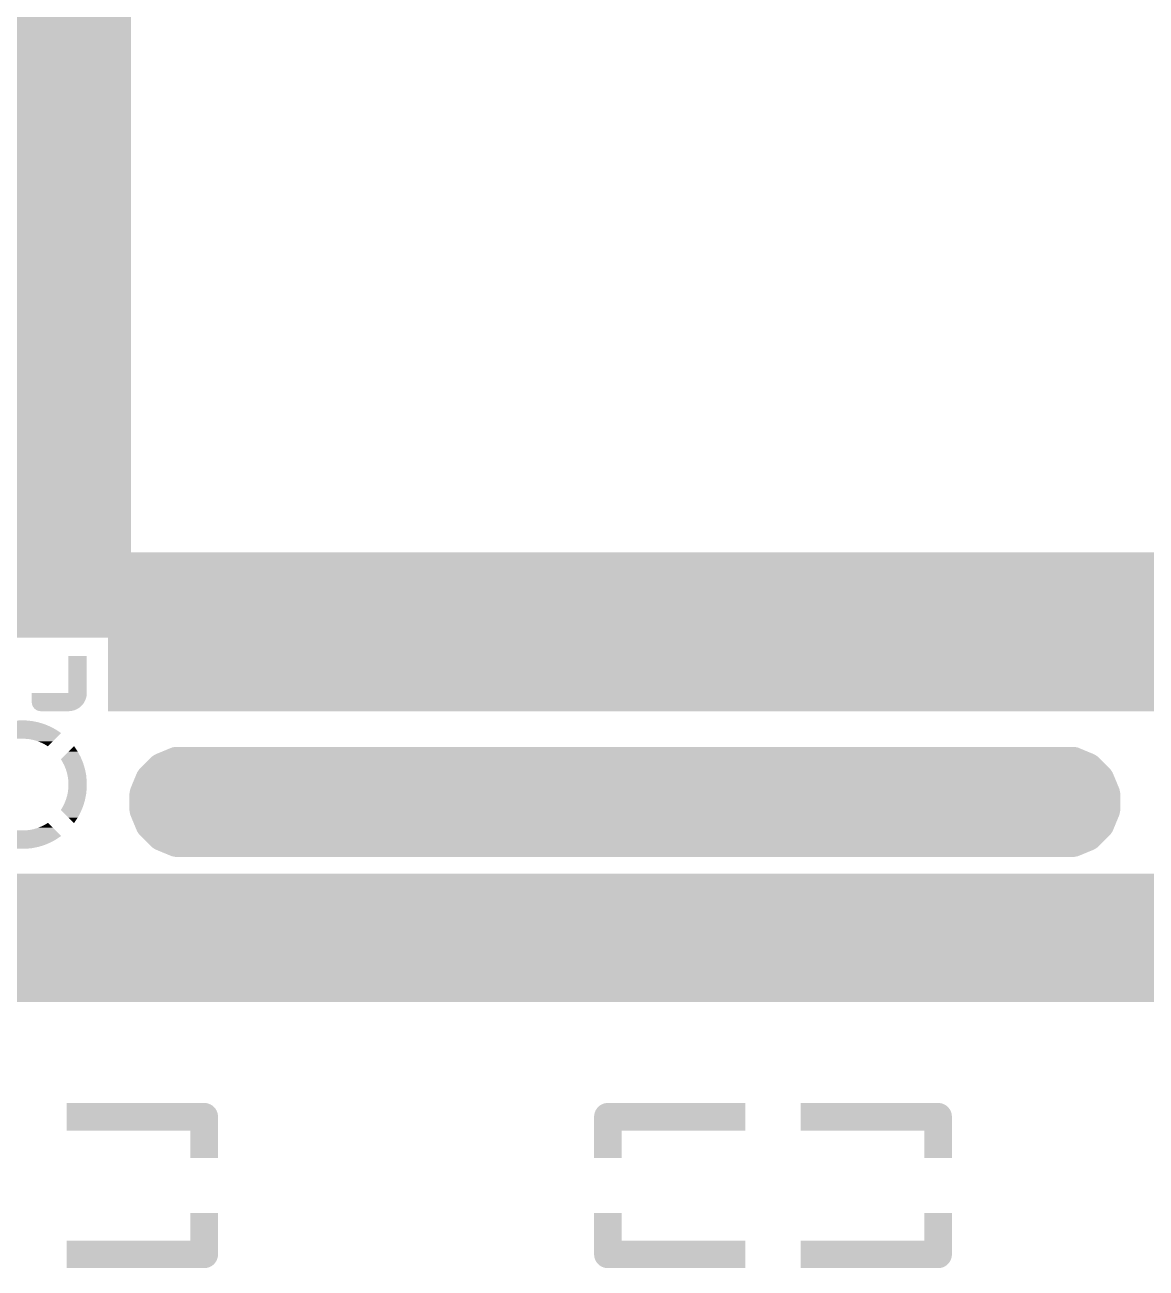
# Model space of a CAD drawing. Extents: x -14.8 to 14.8, y -14.2 to 14.2.
# Drawn here: x -8.16 to 4.07, y -13.55 to 0 of the extents above; entities that cross this region are included whole.
import ezdxf

# ---------------------------------------------------------------- set-up
doc = ezdxf.new("R2010")
doc.units = 0
doc.layers.add('ROUTE_KEEPOUT', color=14, linetype='CONTINUOUS')

msp = doc.modelspace()

# ---------------------------------------------------------------- linework, layer by layer
at = {"layer": 'ROUTE_KEEPOUT'}
for points in [[(-8.88, -5.74998), (-8.88, 5.75), (-7, -5.74998), (-7.00004, 5.75)], [(-8.88, -5.75), (-8.88, -5.74998), (6.99998, -5.75), (-7, -5.74998)], [(-8.88, -6.67998), (-8.88, -5.75), (8.87998, -6.67998), (8.87998, -5.75)], [(-7.25002, -6.68), (-8.88, -6.67998), (8.87998, -6.68), (8.87998, -6.67998)], [(-7.250018, -6.68002), (-7.25002, -6.68), (7.24, -6.68002), (8.87998, -6.68)], [(-7.25, -7.47998), (-7.250018, -6.68002), (7.23998, -7.47998), (7.24, -6.68002)], [(-7.68, -7.28), (-7.68, -6.88), (-7.480118, -7.28), (-7.48, -6.88)], [(-8.079994, -7.28982), (-8.08, -7.28), (-7.48012, -7.28982), (-7.480118, -7.28)], [(-8.079982, -7.30936), (-8.079994, -7.28982), (-7.48205, -7.30936), (-7.48012, -7.28982)], [(-8.079972, -7.32863), (-8.079982, -7.30936), (-7.48588, -7.32863), (-7.48205, -7.30936)], [(-8.07996, -7.34742), (-8.079972, -7.32863), (-7.49158, -7.34742), (-7.48588, -7.32863)], [(-8.07995, -7.36556), (-8.07996, -7.34742), (-7.49909, -7.36556), (-7.49158, -7.34742)], [(-8.07994, -7.38288), (-8.07995, -7.36556), (-7.50835, -7.38288), (-7.49909, -7.36556)], [(-8.07994, -7.38482), (-8.07994, -7.38288), (-7.509648, -7.38482), (-7.50835, -7.38288)], [(-8.07898, -7.3946), (-8.07994, -7.38482), (-7.516182, -7.3946), (-7.509648, -7.38482)], [(-8.078066, -7.39921), (-8.07898, -7.3946), (-7.51926, -7.39921), (-7.516182, -7.3946)], [(-8.07707, -7.40424), (-8.078066, -7.39921), (-7.52339, -7.40424), (-7.51926, -7.39921)], [(-8.07422, -7.41364), (-8.07707, -7.40424), (-7.531106, -7.41364), (-7.52339, -7.40424)], [(-8.073908, -7.41439), (-8.07422, -7.41364), (-7.53172, -7.41439), (-7.531106, -7.41364)], [(-8.07046, -7.42272), (-8.073908, -7.41439), (-7.54005, -7.42272), (-7.53172, -7.41439)], [(-8.06749, -7.42828), (-8.07046, -7.42272), (-7.54561, -7.42828), (-7.54005, -7.42272)], [(-8.06583, -7.43139), (-8.06749, -7.42828), (-7.5494, -7.43139), (-7.54561, -7.42828)], [(-8.06038, -7.43956), (-8.06583, -7.43139), (-7.559354, -7.43956), (-7.5494, -7.43139)], [(-8.059408, -7.44074), (-8.06038, -7.43956), (-7.56079, -7.44074), (-7.559354, -7.43956)], [(-8.05414, -7.44715), (-8.059408, -7.44074), (-7.570386, -7.44715), (-7.56079, -7.44074)], [(-8.049646, -7.45165), (-8.05414, -7.44715), (-7.57712, -7.45165), (-7.570386, -7.44715)], [(-8.0472, -7.4541), (-8.049646, -7.45165), (-7.581704, -7.4541), (-7.57712, -7.45165)], [(-8.35017, -7.60056), (-8.28275, -7.58716), (-8.00985, -7.60056), (-8.07721, -7.58716)], [(-8.28275, -7.58716), (-8.21435, -7.58042), (-8.07721, -7.58716), (-8.14562, -7.58042)], [(-8.03961, -7.46034), (-8.0472, -7.4541), (-7.593374, -7.46034), (-7.581704, -7.4541)], [(-8.038756, -7.46091), (-8.03961, -7.46034), (-7.59444, -7.46091), (-7.593374, -7.46034)], [(-8.03144, -7.4658), (-8.038756, -7.46091), (-7.606252, -7.4658), (-7.59444, -7.46091)], [(-8.026532, -7.46842), (-8.03144, -7.4658), (-7.61258, -7.46842), (-7.606252, -7.4658)], [(-8.02277, -7.47043), (-8.026532, -7.46842), (-7.619206, -7.47043), (-7.61258, -7.46842)], [(-8.013892, -7.47412), (-8.02277, -7.47043), (-7.63137, -7.47412), (-7.619206, -7.47043)], [(-8.0137, -7.4742), (-8.013892, -7.47412), (-7.631774, -7.4742), (-7.63137, -7.47412)], [(-8.0043, -7.47705), (-8.0137, -7.4742), (-7.646112, -7.47705), (-7.631774, -7.4742)], [(-7.99978, -7.47795), (-8.0043, -7.47705), (-7.65064, -7.47795), (-7.646112, -7.47705)], [(-7.99466, -7.47897), (-7.99978, -7.47795), (-7.660968, -7.47897), (-7.65064, -7.47795)], [(-7.985484, -7.47988), (-7.99466, -7.47897), (-7.67018, -7.47988), (-7.660968, -7.47897)], [(-7.98488, -7.47994), (-7.985484, -7.47988), (-7.98488, -7.47994), (-7.67018, -7.47988)], [(7.23998, -7.48), (-7.25, -7.47998), (7.23998, -7.48), (7.23998, -7.47998)], [(-8.59939, -7.71919), (-8.597224, -7.71741), (-7.76061, -7.71919), (-7.76276, -7.71741)], [(-8.53827, -7.78031), (-8.59939, -7.71919), (-7.82173, -7.78031), (-7.76061, -7.71919)], [(-8.597224, -7.71741), (-8.59721, -7.7174), (-7.76276, -7.71741), (-7.762774, -7.7174)], [(-8.59721, -7.7174), (-8.54009, -7.67923), (-7.762774, -7.7174), (-7.81991, -7.67923)], [(-8.54009, -7.67923), (-8.54006, -7.67921), (-7.81991, -7.67923), (-7.819946, -7.67921)], [(-8.54006, -7.67921), (-8.47946, -7.64683), (-7.819946, -7.67921), (-7.88053, -7.64683)], [(-8.47946, -7.64683), (-8.47944, -7.64682), (-7.88053, -7.64683), (-7.880554, -7.64682)], [(-8.47944, -7.64682), (-8.41594, -7.62052), (-7.880554, -7.64682), (-7.94403, -7.62052)], [(-8.41594, -7.62052), (-8.350204, -7.60057), (-7.94403, -7.62052), (-8.0098, -7.60057)], [(-8.350204, -7.60057), (-8.35017, -7.60056), (-8.0098, -7.60057), (-8.00985, -7.60056)], [(-8.1066, -7.78512), (-8.15546, -7.78031), (-7.82654, -7.78512), (-7.82173, -7.78031)], [(-8.05843, -7.7947), (-8.1066, -7.78512), (-7.83612, -7.7947), (-7.82654, -7.78512)], [(-8.01145, -7.80895), (-8.05843, -7.7947), (-7.85037, -7.80895), (-7.83612, -7.7947)], [(-7.9661, -7.82773), (-8.01145, -7.80895), (-7.86915, -7.82773), (-7.85037, -7.80895)], [(-7.9228, -7.85089), (-7.9661, -7.82773), (-7.89231, -7.85089), (-7.86915, -7.82773)], [(-7.90452, -7.8631), (-7.9228, -7.85089), (-7.90452, -7.8631), (-7.89231, -7.85089)], [(-7.7631, -8.00452), (-7.73911, -7.98053), (-7.53689, -8.00452), (-7.54683, -7.98053)], [(-7.73911, -7.98053), (-7.67849, -7.91991), (-7.54683, -7.98053), (-7.57923, -7.91991)], [(-7.67849, -7.91991), (-7.62134, -7.86276), (-7.57923, -7.91991), (-7.61741, -7.86276)], [(-7.62134, -7.86276), (-7.61919, -7.86061), (-7.61741, -7.86276), (-7.61919, -7.86061)], [(-6.89568, -8.10064), (-6.78315, -7.98811), (3.66538, -8.10064), (3.55285, -7.98811)], [(-6.78315, -7.98811), (-6.768934, -7.97457), (3.55285, -7.98811), (3.53863, -7.97457)], [(-6.768934, -7.97457), (-6.76887, -7.97451), (3.53863, -7.97457), (3.538542, -7.97451)], [(-6.76887, -7.97451), (-6.73628, -7.95274), (3.538542, -7.97451), (3.50598, -7.95274)], [(-6.73628, -7.95274), (-6.73622, -7.9527), (3.50598, -7.95274), (3.50589, -7.9527)], [(-6.73622, -7.9527), (-6.71826, -7.94475), (3.50589, -7.9527), (3.48796, -7.94475)], [(-6.71826, -7.94475), (-6.55305, -7.87632), (3.48796, -7.94475), (3.32276, -7.87632)], [(-6.55305, -7.87632), (-6.51441, -7.86864), (3.32276, -7.87632), (3.28412, -7.86864)], [(-7.75089, -8.0228), (-7.7631, -8.00452), (-7.529316, -8.0228), (-7.53689, -8.00452)], [(-7.739534, -8.04403), (-7.75089, -8.0228), (-7.52052, -8.04403), (-7.529316, -8.0228)], [(-7.72773, -8.0661), (-7.739534, -8.04403), (-7.513824, -8.0661), (-7.52052, -8.04403)], [(-7.709632, -8.1098), (-7.72773, -8.0661), (-7.50057, -8.1098), (-7.513824, -8.0661)], [(-7.70895, -8.11145), (-7.709632, -8.1098), (-7.50024, -8.11145), (-7.50057, -8.1098)], [(-7.6947, -8.15843), (-7.70895, -8.11145), (-7.490894, -8.15843), (-7.50024, -8.11145)], [(-6.93105, -8.14751), (-6.909262, -8.11492), (3.70075, -8.14751), (3.67898, -8.11492)], [(-6.909262, -8.11492), (-6.90922, -8.11486), (3.67898, -8.11492), (3.678924, -8.11486)], [(-6.90922, -8.11486), (-6.89568, -8.10064), (3.678924, -8.11486), (3.66538, -8.10064)], [(-7.690964, -8.17721), (-7.6947, -8.15843), (-7.48716, -8.17721), (-7.490894, -8.15843)], [(-7.68512, -8.2066), (-7.690964, -8.17721), (-7.484264, -8.2066), (-7.48716, -8.17721)], [(-7.681278, -8.24562), (-7.68512, -8.2066), (-7.48042, -8.24562), (-7.484264, -8.2066)], [(-7.68031, -8.25546), (-7.681278, -8.24562), (-7.48042, -8.25546), (-7.48042, -8.24562)], [(-7.68032, -8.30455), (-7.68031, -8.25546), (-7.48042, -8.30455), (-7.48042, -8.25546)], [(-6.99993, -8.31254), (-6.93904, -8.16553), (3.76963, -8.31254), (3.70874, -8.16553)], [(-6.93904, -8.16553), (-6.931078, -8.14757), (3.70874, -8.16553), (3.70079, -8.14757)], [(-6.931078, -8.14757), (-6.93105, -8.14751), (3.70079, -8.14757), (3.70075, -8.14751)], [(-7.6947, -8.40157), (-7.690958, -8.38275), (-7.490902, -8.40157), (-7.48716, -8.38275)], [(-7.690958, -8.38275), (-7.68512, -8.35341), (-7.48716, -8.38275), (-7.48427, -8.35341)], [(-7.68512, -8.35341), (-7.681284, -8.31435), (-7.48427, -8.35341), (-7.48042, -8.31435)], [(-7.681284, -8.31435), (-7.68032, -8.30455), (-7.48042, -8.31435), (-7.48042, -8.30455)], [(-7.01515, -8.38907), (-7.014662, -8.36943), (3.78485, -8.38907), (3.78437, -8.36943)], [(-7.01515, -8.54821), (-7.01515, -8.38907), (3.78485, -8.54821), (3.78485, -8.38907)], [(-7.014662, -8.36943), (-7.01466, -8.3694), (3.78437, -8.36943), (3.784366, -8.3694)], [(-7.01466, -8.3694), (-7.007008, -8.33091), (3.784366, -8.3694), (3.77671, -8.33091)], [(-7.007008, -8.33091), (-7.007, -8.33087), (3.77671, -8.33091), (3.776696, -8.33087)], [(-7.007, -8.33087), (-6.99993, -8.31254), (3.776696, -8.33087), (3.76963, -8.31254)], [(-7.75089, -8.53721), (-7.73952, -8.51594), (-7.52933, -8.53721), (-7.52052, -8.51594)], [(-7.73952, -8.51594), (-7.72774, -8.49391), (-7.52052, -8.51594), (-7.513836, -8.49391)], [(-7.72774, -8.49391), (-7.709622, -8.45017), (-7.513836, -8.49391), (-7.50056, -8.45017)], [(-7.709622, -8.45017), (-7.70895, -8.44855), (-7.50056, -8.45017), (-7.50024, -8.44855)], [(-7.70895, -8.44855), (-7.6947, -8.40157), (-7.50024, -8.44855), (-7.490902, -8.40157)], [(-7.7631, -8.55548), (-7.75089, -8.53721), (-7.536898, -8.55548), (-7.52933, -8.53721)], [(-7.73914, -8.57944), (-7.7631, -8.55548), (-7.54682, -8.57944), (-7.536898, -8.55548)], [(-7.67852, -8.64006), (-7.73914, -8.57944), (-7.57921, -8.64006), (-7.54682, -8.57944)], [(-7.62137, -8.69721), (-7.67852, -8.64006), (-7.6174, -8.69721), (-7.57921, -8.64006)], [(-7.01467, -8.56785), (-7.01515, -8.54821), (3.78436, -8.56785), (3.78485, -8.54821)], [(-7.014664, -8.56788), (-7.01467, -8.56785), (3.78436, -8.56788), (3.78436, -8.56785)], [(-7.00701, -8.60637), (-7.014664, -8.56788), (3.776706, -8.60637), (3.78436, -8.56788)], [(-7.006994, -8.60641), (-7.00701, -8.60637), (3.7767, -8.60641), (3.776706, -8.60637)], [(-6.99993, -8.62474), (-7.006994, -8.60641), (3.76963, -8.62474), (3.7767, -8.60641)], [(-6.93904, -8.77175), (-6.99993, -8.62474), (3.70874, -8.77175), (3.76963, -8.62474)], [(-8.59939, -8.84081), (-8.53827, -8.77969), (-7.76061, -8.84081), (-7.82173, -8.77969)], [(-8.20454, -8.77969), (-8.15545, -8.77968), (-7.82173, -8.77969), (-7.82174, -8.77968)], [(-8.15545, -8.77968), (-8.10659, -8.77488), (-7.82174, -8.77968), (-7.82654, -8.77488)], [(-8.10659, -8.77488), (-8.05843, -8.7653), (-7.82654, -8.77488), (-7.83612, -8.7653)], [(-8.05843, -8.7653), (-8.01145, -8.75105), (-7.83612, -8.7653), (-7.85037, -8.75105)], [(-8.01145, -8.75105), (-7.96609, -8.73226), (-7.85037, -8.75105), (-7.86916, -8.73226)], [(-7.96609, -8.73226), (-7.92279, -8.70911), (-7.86916, -8.73226), (-7.89231, -8.70911)], [(-7.92279, -8.70911), (-7.90452, -8.6969), (-7.89231, -8.70911), (-7.90452, -8.6969)], [(-7.61919, -8.69939), (-7.62137, -8.69721), (-7.61919, -8.69939), (-7.6174, -8.69721)], [(-6.93109, -8.78971), (-6.93904, -8.77175), (3.700776, -8.78971), (3.70874, -8.77175)], [(-6.931048, -8.78977), (-6.93109, -8.78971), (3.70075, -8.78977), (3.700776, -8.78971)], [(-6.90928, -8.82236), (-6.931048, -8.78977), (3.67896, -8.82236), (3.70075, -8.78977)], [(-8.59724, -8.84259), (-8.59939, -8.84081), (-7.762778, -8.84259), (-7.76061, -8.84081)], [(-8.597224, -8.8426), (-8.59724, -8.84259), (-7.76279, -8.8426), (-7.762778, -8.84259)], [(-8.54009, -8.88077), (-8.597224, -8.8426), (-7.819912, -8.88077), (-7.76279, -8.8426)], [(-8.540052, -8.88079), (-8.54009, -8.88077), (-7.81994, -8.88079), (-7.819912, -8.88077)], [(-8.47947, -8.91317), (-8.540052, -8.88079), (-7.880542, -8.91317), (-7.81994, -8.88079)], [(-8.479444, -8.91318), (-8.47947, -8.91317), (-7.88056, -8.91318), (-7.880542, -8.91317)], [(-8.41597, -8.93948), (-8.479444, -8.91318), (-7.94406, -8.93948), (-7.88056, -8.91318)], [(-8.3502, -8.95943), (-8.41597, -8.93948), (-8.009798, -8.95943), (-7.94406, -8.93948)], [(-6.909222, -8.82242), (-6.90928, -8.82236), (3.67892, -8.82242), (3.67896, -8.82236)], [(-6.89568, -8.83664), (-6.909222, -8.82242), (3.66538, -8.83664), (3.67892, -8.82242)], [(-6.78315, -8.94917), (-6.89568, -8.83664), (3.55285, -8.94917), (3.66538, -8.83664)], [(-8.350148, -8.95944), (-8.3502, -8.95943), (-8.00983, -8.95944), (-8.009798, -8.95943)], [(-8.28279, -8.97284), (-8.350148, -8.95944), (-8.07725, -8.97284), (-8.00983, -8.95944)], [(-8.21438, -8.97958), (-8.28279, -8.97284), (-8.14565, -8.97958), (-8.07725, -8.97284)], [(-6.76893, -8.96271), (-6.78315, -8.94917), (3.538632, -8.96271), (3.55285, -8.94917)], [(-6.76884, -8.96277), (-6.76893, -8.96271), (3.53857, -8.96277), (3.538632, -8.96271)], [(-6.73628, -8.98454), (-6.76884, -8.96277), (3.505978, -8.98454), (3.53857, -8.96277)], [(-6.736188, -8.98458), (-6.73628, -8.98454), (3.50592, -8.98458), (3.505978, -8.98454)], [(-6.71826, -8.99253), (-6.736188, -8.98458), (3.48796, -8.99253), (3.50592, -8.98458)], [(-6.57125, -9.05342), (-6.71826, -8.99253), (3.34095, -9.05342), (3.48796, -8.99253)], [(-6.55292, -9.06049), (-6.57125, -9.05342), (3.322604, -9.06049), (3.34095, -9.05342)], [(-6.552868, -9.0605), (-6.55292, -9.06049), (3.32258, -9.0605), (3.322604, -9.06049)], [(-6.51439, -9.06815), (-6.552868, -9.0605), (3.28411, -9.06815), (3.32258, -9.0605)], [(-6.513988, -9.06816), (-6.51439, -9.06815), (3.28406, -9.06816), (3.28411, -9.06815)], [(-6.49472, -9.06864), (-6.513988, -9.06816), (3.26442, -9.06864), (3.28406, -9.06816)], [(-11.35, -9.75), (-11.35, -9.25), (11.35, -9.75), (11.35, -9.25)], [(-10.5, -10.65), (-10.5, -9.75), (10.5, -10.65), (10.5, -9.75)], [(-7.7, -11.7501), (-7.7, -11.75), (-6.19261, -11.7501), (-7.7, -11.75)], [(-7.7, -11.75155), (-7.7, -11.7501), (-6.17795, -11.75155), (-6.19261, -11.7501)], [(-7.7, -11.75442), (-7.7, -11.75155), (-6.16351, -11.75442), (-6.17795, -11.75155)], [(-7.7, -11.7587), (-7.7, -11.75442), (-6.14941, -11.7587), (-6.16351, -11.75442)], [(-7.7, -11.76433), (-7.7, -11.7587), (-6.13581, -11.76433), (-6.14941, -11.7587)], [(-7.7, -11.77128), (-7.7, -11.76433), (-6.12282, -11.77128), (-6.13581, -11.76433)], [(-7.7, -11.77946), (-7.7, -11.77128), (-6.11058, -11.77946), (-6.12282, -11.77128)], [(-7.7, -11.7888), (-7.7, -11.77946), (-6.09919, -11.7888), (-6.11058, -11.77946)], [(-1.90081, -11.7888), (-1.88942, -11.77946), (-0.3, -11.7888), (-0.3, -11.77946)], [(-1.88942, -11.77946), (-1.87718, -11.77128), (-0.3, -11.77946), (-0.3, -11.77128)], [(-1.87718, -11.77128), (-1.86419, -11.76433), (-0.3, -11.77128), (-0.3, -11.76433)], [(-1.86419, -11.76433), (-1.85059, -11.7587), (-0.3, -11.76433), (-0.3, -11.7587)], [(-1.85059, -11.7587), (-1.83649, -11.75442), (-0.3, -11.7587), (-0.3, -11.75442)], [(-1.83649, -11.75442), (-1.82205, -11.75155), (-0.3, -11.75442), (-0.3, -11.75155)], [(-1.82205, -11.75155), (-1.80739, -11.7501), (-0.3, -11.75155), (-0.3, -11.7501)], [(-1.80739, -11.7501), (-0.3, -11.75), (-0.3, -11.7501), (-0.3, -11.75)], [(0.3, -11.7501), (0.3, -11.75), (1.80739, -11.7501), (0.3, -11.75)], [(0.3, -11.75155), (0.3, -11.7501), (1.82205, -11.75155), (1.80739, -11.7501)], [(0.3, -11.75442), (0.3, -11.75155), (1.83649, -11.75442), (1.82205, -11.75155)], [(0.3, -11.7587), (0.3, -11.75442), (1.85059, -11.7587), (1.83649, -11.75442)], [(0.3, -11.76433), (0.3, -11.7587), (1.86419, -11.76433), (1.85059, -11.7587)], [(0.3, -11.77128), (0.3, -11.76433), (1.87718, -11.77128), (1.86419, -11.76433)], [(0.3, -11.77946), (0.3, -11.77128), (1.88942, -11.77946), (1.87718, -11.77128)], [(0.3, -11.7888), (0.3, -11.77946), (1.90081, -11.7888), (1.88942, -11.77946)], [(-7.7, -11.79922), (-7.7, -11.7888), (-6.08878, -11.79922), (-6.09919, -11.7888)], [(-7.7, -11.8106), (-7.7, -11.79922), (-6.07944, -11.8106), (-6.08878, -11.79922)], [(-7.7, -11.82285), (-7.7, -11.8106), (-6.07126, -11.82285), (-6.07944, -11.8106)], [(-7.7, -11.83584), (-7.7, -11.82285), (-6.06431, -11.83584), (-6.07126, -11.82285)], [(-7.7, -11.84944), (-7.7, -11.83584), (-6.05868, -11.84944), (-6.06431, -11.83584)], [(-7.7, -11.86354), (-7.7, -11.84944), (-6.0544, -11.86354), (-6.05868, -11.84944)], [(-7.7, -11.87798), (-7.7, -11.86354), (-6.05153, -11.87798), (-6.0544, -11.86354)], [(-7.7, -11.89264), (-7.7, -11.87798), (-6.05009, -11.89264), (-6.05153, -11.87798)], [(-7.7, -12.05), (-7.7, -11.89264), (-6.050058, -12.05), (-6.05009, -11.89264)], [(-1.949942, -12.05), (-1.94991, -11.89264), (-0.3, -12.05), (-0.3, -11.89264)], [(-1.94991, -11.89264), (-1.94847, -11.87798), (-0.3, -11.89264), (-0.3, -11.87798)], [(-1.94847, -11.87798), (-1.9456, -11.86354), (-0.3, -11.87798), (-0.3, -11.86354)], [(-1.9456, -11.86354), (-1.94132, -11.84944), (-0.3, -11.86354), (-0.3, -11.84944)], [(-1.94132, -11.84944), (-1.93569, -11.83584), (-0.3, -11.84944), (-0.3, -11.83584)], [(-1.93569, -11.83584), (-1.92874, -11.82285), (-0.3, -11.83584), (-0.3, -11.82285)], [(-1.92874, -11.82285), (-1.92056, -11.8106), (-0.3, -11.82285), (-0.3, -11.8106)], [(-1.92056, -11.8106), (-1.91122, -11.79922), (-0.3, -11.8106), (-0.3, -11.79922)], [(-1.91122, -11.79922), (-1.90081, -11.7888), (-0.3, -11.79922), (-0.3, -11.7888)], [(0.3, -11.79922), (0.3, -11.7888), (1.91122, -11.79922), (1.90081, -11.7888)], [(0.3, -11.8106), (0.3, -11.79922), (1.92056, -11.8106), (1.91122, -11.79922)], [(0.3, -11.82285), (0.3, -11.8106), (1.92874, -11.82285), (1.92056, -11.8106)], [(0.3, -11.83584), (0.3, -11.82285), (1.93569, -11.83584), (1.92874, -11.82285)], [(0.3, -11.84944), (0.3, -11.83584), (1.94132, -11.84944), (1.93569, -11.83584)], [(0.3, -11.86354), (0.3, -11.84944), (1.9456, -11.86354), (1.94132, -11.84944)], [(0.3, -11.87798), (0.3, -11.86354), (1.94847, -11.87798), (1.9456, -11.86354)], [(0.3, -11.89264), (0.3, -11.87798), (1.94991, -11.89264), (1.94847, -11.87798)], [(0.3, -12.05), (0.3, -11.89264), (1.949942, -12.05), (1.94991, -11.89264)], [(-6.35, -12.35), (-6.35, -12.05), (-6.05, -12.35), (-6.050058, -12.05)], [(-1.95, -12.35), (-1.949942, -12.05), (-1.65, -12.35), (-1.65, -12.05)], [(1.65, -12.35), (1.65, -12.05), (1.95, -12.35), (1.949942, -12.05)], [(-6.35, -13.25), (-6.35, -12.95), (-6.05006, -13.25), (-6.05, -12.95)], [(-1.94994, -13.25), (-1.95, -12.95), (-1.65, -13.25), (-1.65, -12.95)], [(1.65, -13.25), (1.65, -12.95), (1.94994, -13.25), (1.95, -12.95)], [(-7.7, -13.40736), (-7.7, -13.25), (-6.05009, -13.40736), (-6.05006, -13.25)], [(-1.94991, -13.40736), (-1.94994, -13.25), (-0.3, -13.40736), (-0.3, -13.25)], [(0.3, -13.40736), (0.3, -13.25), (1.94991, -13.40736), (1.94994, -13.25)], [(-7.7, -13.42202), (-7.7, -13.40736), (-6.05153, -13.42202), (-6.05009, -13.40736)], [(-1.94847, -13.42202), (-1.94991, -13.40736), (-0.3, -13.42202), (-0.3, -13.40736)], [(0.3, -13.42202), (0.3, -13.40736), (1.94847, -13.42202), (1.94991, -13.40736)], [(-7.7, -13.43646), (-7.7, -13.42202), (-6.0544, -13.43646), (-6.05153, -13.42202)], [(-7.7, -13.45056), (-7.7, -13.43646), (-6.05868, -13.45056), (-6.0544, -13.43646)], [(-7.7, -13.46416), (-7.7, -13.45056), (-6.06431, -13.46416), (-6.05868, -13.45056)], [(-7.7, -13.47715), (-7.7, -13.46416), (-6.07126, -13.47715), (-6.06431, -13.46416)], [(-7.7, -13.4894), (-7.7, -13.47715), (-6.07944, -13.4894), (-6.07126, -13.47715)], [(-7.7, -13.50078), (-7.7, -13.4894), (-6.08878, -13.50078), (-6.07944, -13.4894)], [(-7.7, -13.5112), (-7.7, -13.50078), (-6.09919, -13.5112), (-6.08878, -13.50078)], [(-7.7, -13.52054), (-7.7, -13.5112), (-6.11058, -13.52054), (-6.09919, -13.5112)], [(-7.7, -13.52872), (-7.7, -13.52054), (-6.12282, -13.52872), (-6.11058, -13.52054)], [(-7.7, -13.53567), (-7.7, -13.52872), (-6.13581, -13.53567), (-6.12282, -13.52872)], [(-7.7, -13.5413), (-7.7, -13.53567), (-6.14941, -13.5413), (-6.13581, -13.53567)], [(-7.7, -13.54558), (-7.7, -13.5413), (-6.16351, -13.54558), (-6.14941, -13.5413)], [(-7.7, -13.54845), (-7.7, -13.54558), (-6.17795, -13.54845), (-6.16351, -13.54558)], [(-7.7, -13.5499), (-7.7, -13.54845), (-6.19261, -13.5499), (-6.17795, -13.54845)], [(-7.7, -13.55), (-7.7, -13.5499), (-7.7, -13.55), (-6.19261, -13.5499)], [(-1.9456, -13.43646), (-1.94847, -13.42202), (-0.3, -13.43646), (-0.3, -13.42202)], [(-1.94132, -13.45056), (-1.9456, -13.43646), (-0.3, -13.45056), (-0.3, -13.43646)], [(-1.93569, -13.46416), (-1.94132, -13.45056), (-0.3, -13.46416), (-0.3, -13.45056)], [(-1.92874, -13.47715), (-1.93569, -13.46416), (-0.3, -13.47715), (-0.3, -13.46416)], [(-1.92056, -13.4894), (-1.92874, -13.47715), (-0.3, -13.4894), (-0.3, -13.47715)], [(-1.91122, -13.50078), (-1.92056, -13.4894), (-0.3, -13.50078), (-0.3, -13.4894)], [(-1.90081, -13.5112), (-1.91122, -13.50078), (-0.3, -13.5112), (-0.3, -13.50078)], [(-1.88942, -13.52054), (-1.90081, -13.5112), (-0.3, -13.52054), (-0.3, -13.5112)], [(-1.87718, -13.52872), (-1.88942, -13.52054), (-0.3, -13.52872), (-0.3, -13.52054)], [(-1.86419, -13.53567), (-1.87718, -13.52872), (-0.3, -13.53567), (-0.3, -13.52872)], [(-1.85059, -13.5413), (-1.86419, -13.53567), (-0.3, -13.5413), (-0.3, -13.53567)], [(-1.83649, -13.54558), (-1.85059, -13.5413), (-0.3, -13.54558), (-0.3, -13.5413)], [(-1.82205, -13.54845), (-1.83649, -13.54558), (-0.3, -13.54845), (-0.3, -13.54558)], [(-1.80739, -13.5499), (-1.82205, -13.54845), (-0.3, -13.5499), (-0.3, -13.54845)], [(-0.3, -13.55), (-1.80739, -13.5499), (-0.3, -13.55), (-0.3, -13.5499)], [(0.3, -13.43646), (0.3, -13.42202), (1.9456, -13.43646), (1.94847, -13.42202)], [(0.3, -13.45056), (0.3, -13.43646), (1.94132, -13.45056), (1.9456, -13.43646)], [(0.3, -13.46416), (0.3, -13.45056), (1.93569, -13.46416), (1.94132, -13.45056)], [(0.3, -13.47715), (0.3, -13.46416), (1.92874, -13.47715), (1.93569, -13.46416)], [(0.3, -13.4894), (0.3, -13.47715), (1.92056, -13.4894), (1.92874, -13.47715)], [(0.3, -13.50078), (0.3, -13.4894), (1.91122, -13.50078), (1.92056, -13.4894)], [(0.3, -13.5112), (0.3, -13.50078), (1.90081, -13.5112), (1.91122, -13.50078)], [(0.3, -13.52054), (0.3, -13.5112), (1.88942, -13.52054), (1.90081, -13.5112)], [(0.3, -13.52872), (0.3, -13.52054), (1.87718, -13.52872), (1.88942, -13.52054)], [(0.3, -13.53567), (0.3, -13.52872), (1.86419, -13.53567), (1.87718, -13.52872)], [(0.3, -13.5413), (0.3, -13.53567), (1.85059, -13.5413), (1.86419, -13.53567)], [(0.3, -13.54558), (0.3, -13.5413), (1.83649, -13.54558), (1.85059, -13.5413)], [(0.3, -13.54845), (0.3, -13.54558), (1.82205, -13.54845), (1.83649, -13.54558)], [(0.3, -13.5499), (0.3, -13.54845), (1.80739, -13.5499), (1.82205, -13.54845)], [(0.3, -13.55), (0.3, -13.5499), (0.3, -13.55), (1.80739, -13.5499)]]:
    msp.add_solid(points, dxfattribs=at)

doc.saveas('drawing.dxf')
